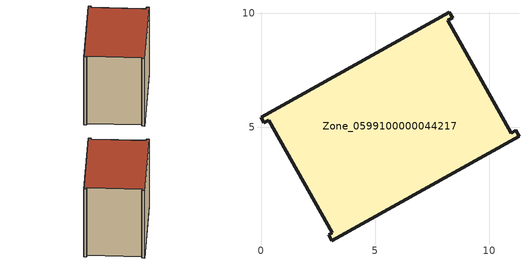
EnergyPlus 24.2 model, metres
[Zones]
Zone_0599100000044217
 floor ground (C_G): 8.26,10.04 8.4,9.79 8.19,9.68 10.96,4.74 11.17,4.86 11.31,4.61 3.09,0.02 2.96,0.29 3.11,0.38 0.34,5.31 0.13,5.19 0,5.43 z0
 wall outside (C_F): 8.4,9.79 8.26,10.04 0,5.43 0.13,5.19 0.34,5.31 3.11,0.38 2.96,0.29 3.09,0.02 11.31,4.61 11.17,4.86 10.96,4.74 8.19,9.68 8.4,9.79 z0:8.31
 roof outside (C_R): 8.26,10.04 0,5.43 0.13,5.19 0.34,5.31 3.11,0.38 2.96,0.29 3.09,0.02 11.31,4.61 11.17,4.86 10.96,4.74 8.19,9.68 8.4,9.79 z8.31
[BUILDING]
Pand.0599100000044217: North Axis=0; Terrain=City; Loads Convergence Tolerance Value=0.04; Temperature Convergence Tolerance Value=0.4; Solar Distribution=FullExterior; Maximum Number of Warmup Days=25; Minimum Number of Warmup Days=1
[Site:Location]
Rotterdam.The.Hague.AP_ZH_NLD Design_Conditions: Latitude=51.96; Longitude=4.45; Time Zone=1; Elevation=-4.5
[SITE:GROUNDTEMPERATURE:BUILDINGSURFACE]
18, 18, 18, 18, 18, 18, 18, 18, 18, 18, 18, 18
[MATERIAL] Thermal Absorptance=0.9; Solar Absorptance=0.7; Visible Absorptance=0.7
Name | Roughness | Thickness | Conductivity | Density | Specific Heat
G.TI.1965-1974 | MediumSmooth | 0.15 | 0.882353 | 540 | 1210
F.TI.1965-1974 | Rough | 0.3 | 0.697674 | 1920 | 840
R.TI.1965-1974 | MediumRough | 0.2 | 0.232558 | 1500 | 1000
[CONSTRUCTION]
C_G: G.TI.1965-1974
C_F: F.TI.1965-1974
C_R: R.TI.1965-1974
[ZONE]
Zone_0599100000044217: Type=1; Multiplier=1; Ceiling Height=Autocalculate; Volume=Autocalculate; Floor Area=autocalculate; Part of Total Floor Area=Yes
[ZONEINFILTRATION:DESIGNFLOWRATE]
Infil_Zone_0599100000044217: Zone or ZoneList or Space or SpaceList=Zone_0599100000044217; Schedule=AlwaysOn; Design Flow Rate Calculation Method=Flow/Area; Flow Rate per Floor Area=0.003; Constant Term Coefficient=1; Temperature Term Coefficient=0; Velocity Term Coefficient=0; Velocity Squared Term Coefficient=0
[HVACTEMPLATE:ZONE:IDEALLOADSAIRSYSTEM]
Zone_0599100000044217: Maximum Heating Supply Air Temperature=50; Minimum Cooling Supply Air Temperature=13; Maximum Heating Supply Air Humidity Ratio=0.0156; Minimum Cooling Supply Air Humidity Ratio=0.0077; Heating Limit=NoLimit; Cooling Limit=NoLimit; Dehumidification Control Type=ConstantSensibleHeatRatio; Cooling Sensible Heat Ratio=0.7; Dehumidification Setpoint=60; Humidification Control Type=None; Humidification Setpoint=30; Outdoor Air Method=None; Outdoor Air Flow Rate per Person=0.00944; Outdoor Air Flow Rate per Zone Floor Area=0; Outdoor Air Flow Rate per Zone=0; Demand Controlled Ventilation Type=None; Outdoor Air Economizer Type=NoEconomizer; Heat Recovery Type=None; Sensible Heat Recovery Effectiveness=0.7; Latent Heat Recovery Effectiveness=0.65
[ZONECONTROL:THERMOSTAT]
ThermostatControl_Zone_0599100000044217: Zone or ZoneList=Zone_0599100000044217; Control Type Schedule=DualSetpointControlType; Control 1=Thermostat_Zone_0599100000044217; Temperature Difference Between Cutout And Setpoint=0
[THERMOSTATSETPOINT:DUALSETPOINT]
Thermostat_Zone_0599100000044217: Heating Setpoint Temperature Schedule=HeatingSetpoint_Zone_0599100000044217; Cooling Setpoint Temperature Schedule=CoolingSetpoint_Zone_0599100000044217
[SCHEDULE:COMPACT]
HeatingSetpoint_Zone_0599100000044217: Through: 12/31, For: AllDays, Until: 24:00, 21
CoolingSetpoint_Zone_0599100000044217: Through: 12/31, For: AllDays, Until: 24:00, 24
DualSetpointControlType: Through: 12/31, For: AllDays, Until: 24:00, 4
AlwaysOn: Through: 12/31, For: AllDays, Until: 24:00, 1
